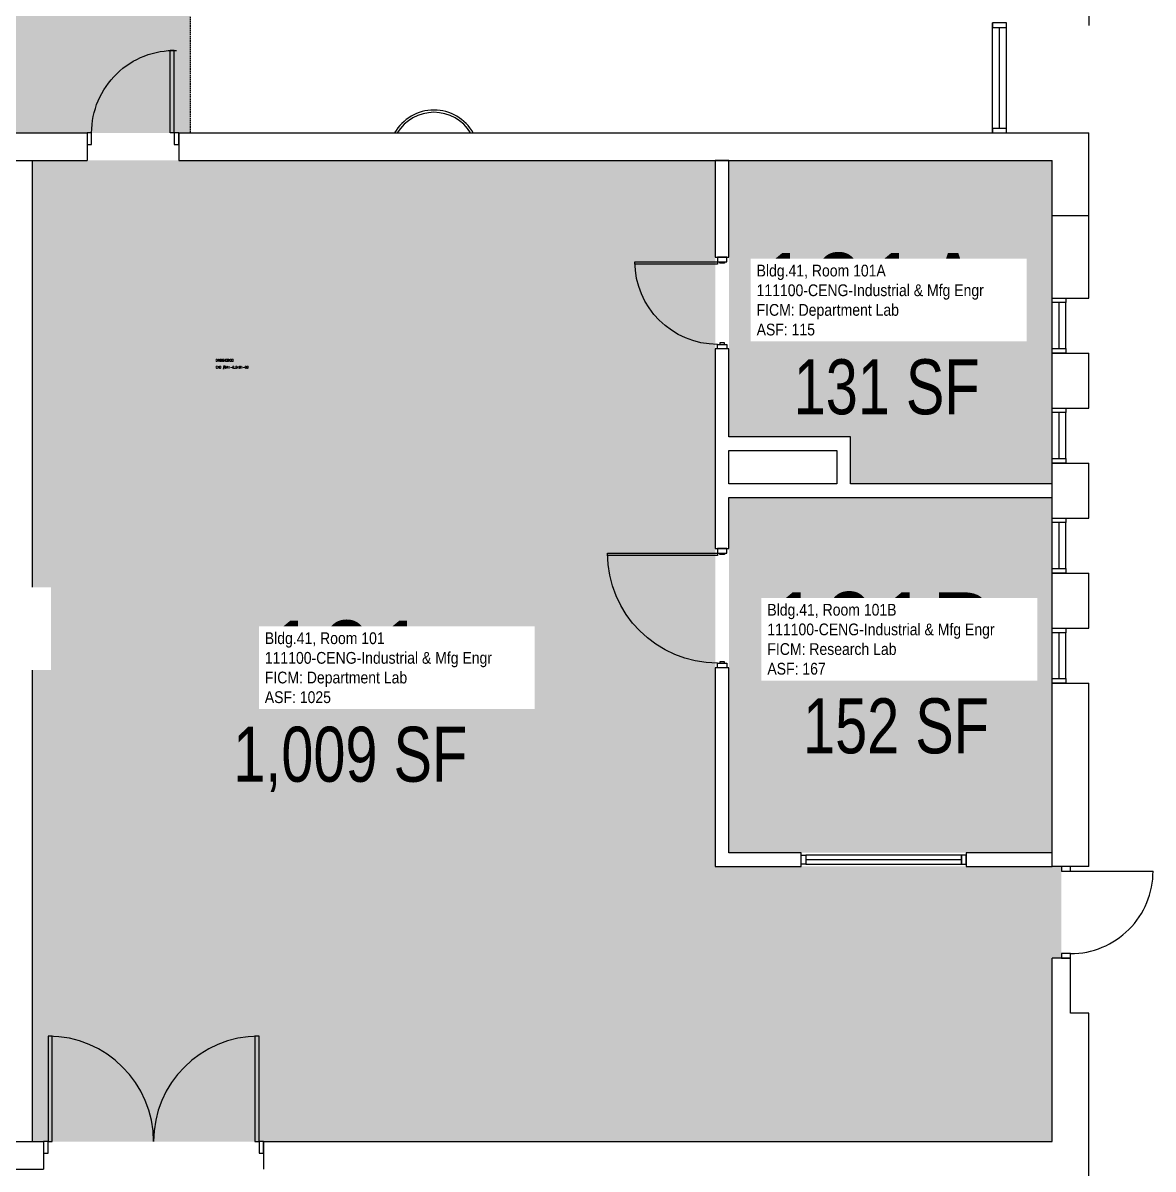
# Model space of a CAD drawing. Header units: inches. Extents: x -3087 to 2347, y -254 to 3466.
# Drawn here: x -449 to 44, y 2592 to 3092 of the extents above; entities that cross this region are included whole.
import ezdxf
from ezdxf.enums import TextEntityAlignment as Align

# ---------------------------------------------------------------- set-up
doc = ezdxf.new("R2010")
doc.units = ezdxf.units.IN
doc.header["$LTSCALE"] = 10
doc.header["$MEASUREMENT"] = 0
doc.linetypes.add('HIDDEN2', pattern=[0.1875, 0.125, -0.0625])
for name, color, linetype in [('A-DOOR', 2, 'CONTINUOUS'), ('A-FLOR', 3, 'CONTINUOUS'), ('A-GLAZ', 1, 'CONTINUOUS'), ('A-GLAZ-SILL', 2, 'CONTINUOUS'), ('A-IDEN-CNUM', 7, 'CONTINUOUS'), ('A-IDEN-RNUM', 7, 'CONTINUOUS'), ('A-IDEN-SNUM', 4, 'CONTINUOUS'), ('A-IDEN-VNUM', 4, 'CONTINUOUS'), ('A-WALL', 5, 'CONTINUOUS'), ('AREA-TEXT', 3, 'CONTINUOUS'), ('Rooms-Category-Color', 7, 'CONTINUOUS'), ('Rooms-College-Color', 7, 'CONTINUOUS'), ('Rooms-Department-Color', 7, 'CONTINUOUS'), ('Rooms-Division-Color', 7, 'CONTINUOUS'), ('Rooms-Information', 7, 'CONTINUOUS')]:
    doc.layers.add(name, color=color, linetype=linetype)
doc.styles.add('AREA', font='arial.ttf', dxfattribs={"height": 24})
doc.styles.add('ROOMSNUMBER', font='TXT.SHX', dxfattribs={"height": 1})
doc.styles.add('ROOMVNUMBER', font='arial.ttf', dxfattribs={"width": 0.85, "height": 30})

msp = doc.modelspace()

# ---------------------------------------------------------------- hatches: boundary and pattern name
at = {"layer": 'Rooms-Category-Color', "true_color": 0xadadad}
h = msp.add_hatch(color=253, dxfattribs=at)
edge = h.paths.add_edge_path()
edge.add_arc((-1655.291926920601, 10436.69894980821), 7302.777143042623, 270.5977534965467, 281.783160734968)
edge.add_line((-164.0038321465254, 3287.809957850724), (-164.0038322339011, 3225.155798433349))
edge.add_line((-164.0038322339011, 3225.155798433349), (-447.587626516819, 3178.783998653293))
edge.add_line((-447.587626516819, 3178.783998653293), (-445.7104129195213, 3166.931738570333))
edge.add_line((-445.7104129195213, 3166.931738570333), (-439.7842932641506, 3167.8704096172))
edge.add_line((-439.7842932641506, 3167.8704096172), (-430.359186604619, 3108.615226484835))
edge.add_line((-430.359186604619, 3108.615226484835), (-376.0023359954357, 3117.224505804479))
edge.add_line((-376.0023359954357, 3117.224505804479), (-376.0023360848427, 3044.000021830201))
edge.add_line((-376.0023360848427, 3044.000021830201), (-895.9968530535698, 3044.001864302903))
edge.add_line((-895.9968530535698, 3044.001864302903), (-897.9968530237675, 2907.000022990629))
edge.add_line((-897.9968530237675, 2907.000022990629), (-967.996853068471, 2900.000022834167))
edge.add_line((-967.996853068471, 2900.000022834167), (-967.9968529641628, 3044.000023009256))
edge.add_line((-967.9968529641628, 3044.000023009256), (-1655.99685318768, 3044.000023007393))
edge.add_line((-1655.99685318768, 3044.000023007393), (-1655.996853008866, 2900.000022990629))
edge.add_line((-1655.996853008866, 2900.000022990629), (-1727.996853128076, 2900.000022985041))
edge.add_line((-1727.996853128076, 2900.000022985041), (-1727.996853157878, 3044.000023012981))
edge.add_line((-1727.996853157878, 3044.000023012981), (-1824.002336084843, 3044.000023022294))
edge.add_line((-1824.002336084843, 3044.000023022294), (-1824.002336084843, 2994.000023050234))
edge.add_line((-1824.002336084843, 2994.000023050234), (-1936.002336159348, 2994.000023057684))
edge.add_line((-1936.002336159348, 2994.000023057684), (-1936.002336204052, 3044.000023026019))
edge.add_line((-1936.002336204052, 3044.000023026019), (-2032.002336114645, 3044.000023012981))
edge.add_line((-2032.002336114645, 3044.000023012981), (-2032.002336084843, 3008.000022945926))
edge.add_line((-2032.002336084843, 3008.000022945926), (-2104.002336084843, 3008.000022988766))
edge.add_line((-2104.002336084843, 3008.000022988766), (-2104.00233605504, 3044.000023001805))
edge.add_line((-2104.00233605504, 3044.000023001805), (-2128.002335950732, 3044.000022985041))
edge.add_line((-2128.002335950732, 3044.000022985041), (-2128.002335965633, 2900.000023016706))
edge.add_line((-2128.002335965633, 2900.000023016706), (-2184.002336099744, 2900.000023050234))
edge.add_line((-2184.002336099744, 2900.000023050234), (-2184.002336025238, 2948.0000229422))
edge.add_line((-2184.002336025238, 2948.0000229422), (-2202.002336248755, 2948.00002304092))
edge.add_line((-2202.002336248755, 2948.00002304092), (-2202.002336159348, 3032.000022973865))
edge.add_line((-2202.002336159348, 3032.000022973865), (-2184.00233617425, 3032.000023016706))
edge.add_line((-2184.00233617425, 3032.000023016706), (-2184.002336099744, 3044.000023037195))
edge.add_line((-2184.002336099744, 3044.000023037195), (-2184.002342807589, 3153.935623803112))
edge.add_arc((-1648.003916241946, 10345.97568545777), 7211.985479861029, 265.7378186661483, 269.0468595697341)
edge.add_arc((-1647.999499138761, 10346.24118466042), 7212.251015804753, 269.0468595697342, 270.5473209509314)
at = {"layer": 'Rooms-Category-Color', "true_color": 0xe3f498}
for points in [[(-444.9968530386686, 3032.001076593995), (-147.0023359507322, 3032.000269288197), (-147.0023358911276, 2724.00002293475), (3.997664019465446, 2724.000023012981), (3.997664071619511, 2684.000023038127), (-0.002335995435714722, 2684.000023050234), (-0.002335876226425171, 2604.000022999942), (-444.9968529492617, 2604.000022796914)], [(-141.0023359507322, 3032.000269286335), (-141.0023359358311, 2911.50026926212), (-88.00233589112759, 2911.500269271433), (-88.00233583152294, 2891.000269278884), (-0.0008738189935684204, 2891.000269288197), (-0.002336084842681885, 3032.000022813678)], [(-141.0023359209299, 2885.000269263983), (-0.0008738189935684204, 2885.000269288197), (-0.002335980534553528, 2730.000022977591), (-141.0023359060287, 2730.000022940338)]]:
    msp.add_hatch(color=61, dxfattribs=at).paths.add_polyline_path(points)
at = {"layer": 'Rooms-College-Color', "true_color": 0xadadad}
h = msp.add_hatch(color=253, dxfattribs=at)
edge = h.paths.add_edge_path()
edge.add_arc((-1655.291926920601, 10436.69894980821), 7302.777143042623, 270.5977534965467, 281.783160734968)
edge.add_line((-164.0038321465254, 3287.809957850724), (-164.0038322339011, 3225.155798433349))
edge.add_line((-164.0038322339011, 3225.155798433349), (-447.587626516819, 3178.783998653293))
edge.add_line((-447.587626516819, 3178.783998653293), (-445.7104129195213, 3166.931738570333))
edge.add_line((-445.7104129195213, 3166.931738570333), (-439.7842932641506, 3167.8704096172))
edge.add_line((-439.7842932641506, 3167.8704096172), (-430.359186604619, 3108.615226484835))
edge.add_line((-430.359186604619, 3108.615226484835), (-376.0023359954357, 3117.224505804479))
edge.add_line((-376.0023359954357, 3117.224505804479), (-376.0023360848427, 3044.000021830201))
edge.add_line((-376.0023360848427, 3044.000021830201), (-895.9968530535698, 3044.001864302903))
edge.add_line((-895.9968530535698, 3044.001864302903), (-897.9968530237675, 2907.000022990629))
edge.add_line((-897.9968530237675, 2907.000022990629), (-967.996853068471, 2900.000022834167))
edge.add_line((-967.996853068471, 2900.000022834167), (-967.9968529641628, 3044.000023009256))
edge.add_line((-967.9968529641628, 3044.000023009256), (-1655.99685318768, 3044.000023007393))
edge.add_line((-1655.99685318768, 3044.000023007393), (-1655.996853008866, 2900.000022990629))
edge.add_line((-1655.996853008866, 2900.000022990629), (-1727.996853128076, 2900.000022985041))
edge.add_line((-1727.996853128076, 2900.000022985041), (-1727.996853157878, 3044.000023012981))
edge.add_line((-1727.996853157878, 3044.000023012981), (-1824.002336084843, 3044.000023022294))
edge.add_line((-1824.002336084843, 3044.000023022294), (-1824.002336084843, 2994.000023050234))
edge.add_line((-1824.002336084843, 2994.000023050234), (-1936.002336159348, 2994.000023057684))
edge.add_line((-1936.002336159348, 2994.000023057684), (-1936.002336204052, 3044.000023026019))
edge.add_line((-1936.002336204052, 3044.000023026019), (-2032.002336114645, 3044.000023012981))
edge.add_line((-2032.002336114645, 3044.000023012981), (-2032.002336084843, 3008.000022945926))
edge.add_line((-2032.002336084843, 3008.000022945926), (-2104.002336084843, 3008.000022988766))
edge.add_line((-2104.002336084843, 3008.000022988766), (-2104.00233605504, 3044.000023001805))
edge.add_line((-2104.00233605504, 3044.000023001805), (-2128.002335950732, 3044.000022985041))
edge.add_line((-2128.002335950732, 3044.000022985041), (-2128.002335965633, 2900.000023016706))
edge.add_line((-2128.002335965633, 2900.000023016706), (-2184.002336099744, 2900.000023050234))
edge.add_line((-2184.002336099744, 2900.000023050234), (-2184.002336025238, 2948.0000229422))
edge.add_line((-2184.002336025238, 2948.0000229422), (-2202.002336248755, 2948.00002304092))
edge.add_line((-2202.002336248755, 2948.00002304092), (-2202.002336159348, 3032.000022973865))
edge.add_line((-2202.002336159348, 3032.000022973865), (-2184.00233617425, 3032.000023016706))
edge.add_line((-2184.00233617425, 3032.000023016706), (-2184.002336099744, 3044.000023037195))
edge.add_line((-2184.002336099744, 3044.000023037195), (-2184.002342807589, 3153.935623803112))
edge.add_arc((-1648.003916241946, 10345.97568545777), 7211.985479861029, 265.7378186661483, 269.0468595697341)
edge.add_arc((-1647.999499138761, 10346.24118466042), 7212.251015804753, 269.0468595697342, 270.5473209509314)
at = {"layer": 'Rooms-College-Color', "true_color": 0x99d7b2}
for points in [[(-444.9968530386686, 3032.001076593995), (-147.0023359507322, 3032.000269288197), (-147.0023358911276, 2724.00002293475), (3.997664019465446, 2724.000023012981), (3.997664071619511, 2684.000023038127), (-0.002335995435714722, 2684.000023050234), (-0.002335876226425171, 2604.000022999942), (-444.9968529492617, 2604.000022796914)], [(-141.0023359507322, 3032.000269286335), (-141.0023359358311, 2911.50026926212), (-88.00233589112759, 2911.500269271433), (-88.00233583152294, 2891.000269278884), (-0.0008738189935684204, 2891.000269288197), (-0.002336084842681885, 3032.000022813678)], [(-141.0023359209299, 2885.000269263983), (-0.0008738189935684204, 2885.000269288197), (-0.002335980534553528, 2730.000022977591), (-141.0023359060287, 2730.000022940338)]]:
    msp.add_hatch(color=253, dxfattribs=at).paths.add_polyline_path(points)
at = {"layer": 'Rooms-Department-Color', "true_color": 0xacacac}
h = msp.add_hatch(color=253, dxfattribs=at)
edge = h.paths.add_edge_path()
edge.add_arc((-1655.291926920601, 10436.69894980821), 7302.777143042623, 270.5977534965467, 281.783160734968)
edge.add_line((-164.0038321465254, 3287.809957850724), (-164.0038322339011, 3225.155798433349))
edge.add_line((-164.0038322339011, 3225.155798433349), (-447.587626516819, 3178.783998653293))
edge.add_line((-447.587626516819, 3178.783998653293), (-445.7104129195213, 3166.931738570333))
edge.add_line((-445.7104129195213, 3166.931738570333), (-439.7842932641506, 3167.8704096172))
edge.add_line((-439.7842932641506, 3167.8704096172), (-430.359186604619, 3108.615226484835))
edge.add_line((-430.359186604619, 3108.615226484835), (-376.0023359954357, 3117.224505804479))
edge.add_line((-376.0023359954357, 3117.224505804479), (-376.0023360848427, 3044.000021830201))
edge.add_line((-376.0023360848427, 3044.000021830201), (-895.9968530535698, 3044.001864302903))
edge.add_line((-895.9968530535698, 3044.001864302903), (-897.9968530237675, 2907.000022990629))
edge.add_line((-897.9968530237675, 2907.000022990629), (-967.996853068471, 2900.000022834167))
edge.add_line((-967.996853068471, 2900.000022834167), (-967.9968529641628, 3044.000023009256))
edge.add_line((-967.9968529641628, 3044.000023009256), (-1655.99685318768, 3044.000023007393))
edge.add_line((-1655.99685318768, 3044.000023007393), (-1655.996853008866, 2900.000022990629))
edge.add_line((-1655.996853008866, 2900.000022990629), (-1727.996853128076, 2900.000022985041))
edge.add_line((-1727.996853128076, 2900.000022985041), (-1727.996853157878, 3044.000023012981))
edge.add_line((-1727.996853157878, 3044.000023012981), (-1824.002336084843, 3044.000023022294))
edge.add_line((-1824.002336084843, 3044.000023022294), (-1824.002336084843, 2994.000023050234))
edge.add_line((-1824.002336084843, 2994.000023050234), (-1936.002336159348, 2994.000023057684))
edge.add_line((-1936.002336159348, 2994.000023057684), (-1936.002336204052, 3044.000023026019))
edge.add_line((-1936.002336204052, 3044.000023026019), (-2032.002336114645, 3044.000023012981))
edge.add_line((-2032.002336114645, 3044.000023012981), (-2032.002336084843, 3008.000022945926))
edge.add_line((-2032.002336084843, 3008.000022945926), (-2104.002336084843, 3008.000022988766))
edge.add_line((-2104.002336084843, 3008.000022988766), (-2104.00233605504, 3044.000023001805))
edge.add_line((-2104.00233605504, 3044.000023001805), (-2128.002335950732, 3044.000022985041))
edge.add_line((-2128.002335950732, 3044.000022985041), (-2128.002335965633, 2900.000023016706))
edge.add_line((-2128.002335965633, 2900.000023016706), (-2184.002336099744, 2900.000023050234))
edge.add_line((-2184.002336099744, 2900.000023050234), (-2184.002336025238, 2948.0000229422))
edge.add_line((-2184.002336025238, 2948.0000229422), (-2202.002336248755, 2948.00002304092))
edge.add_line((-2202.002336248755, 2948.00002304092), (-2202.002336159348, 3032.000022973865))
edge.add_line((-2202.002336159348, 3032.000022973865), (-2184.00233617425, 3032.000023016706))
edge.add_line((-2184.00233617425, 3032.000023016706), (-2184.002336099744, 3044.000023037195))
edge.add_line((-2184.002336099744, 3044.000023037195), (-2184.002342807589, 3153.935623803112))
edge.add_arc((-1648.003916241946, 10345.97568545777), 7211.985479861029, 265.7378186661483, 269.0468595697341)
edge.add_arc((-1647.999499138761, 10346.24118466042), 7212.251015804753, 269.0468595697342, 270.5473209509314)
at = {"layer": 'Rooms-Department-Color', "true_color": 0x99d7b2}
for points in [[(-444.9968530386686, 3032.001076593995), (-147.0023359507322, 3032.000269288197), (-147.0023358911276, 2724.00002293475), (3.997664019465446, 2724.000023012981), (3.997664071619511, 2684.000023038127), (-0.002335995435714722, 2684.000023050234), (-0.002335876226425171, 2604.000022999942), (-444.9968529492617, 2604.000022796914)], [(-141.0023359507322, 3032.000269286335), (-141.0023359358311, 2911.50026926212), (-88.00233589112759, 2911.500269271433), (-88.00233583152294, 2891.000269278884), (-0.0008738189935684204, 2891.000269288197), (-0.002336084842681885, 3032.000022813678)], [(-141.0023359209299, 2885.000269263983), (-0.0008738189935684204, 2885.000269288197), (-0.002335980534553528, 2730.000022977591), (-141.0023359060287, 2730.000022940338)]]:
    msp.add_hatch(color=253, dxfattribs=at).paths.add_polyline_path(points)
at = {"layer": 'Rooms-Division-Color', "true_color": 0xadadad}
h = msp.add_hatch(color=253, dxfattribs=at)
edge = h.paths.add_edge_path()
edge.add_arc((-1655.291926920601, 10436.69894980821), 7302.777143042623, 270.5977534965467, 281.783160734968)
edge.add_line((-164.0038321465254, 3287.809957850724), (-164.0038322339011, 3225.155798433349))
edge.add_line((-164.0038322339011, 3225.155798433349), (-447.587626516819, 3178.783998653293))
edge.add_line((-447.587626516819, 3178.783998653293), (-445.7104129195213, 3166.931738570333))
edge.add_line((-445.7104129195213, 3166.931738570333), (-439.7842932641506, 3167.8704096172))
edge.add_line((-439.7842932641506, 3167.8704096172), (-430.359186604619, 3108.615226484835))
edge.add_line((-430.359186604619, 3108.615226484835), (-376.0023359954357, 3117.224505804479))
edge.add_line((-376.0023359954357, 3117.224505804479), (-376.0023360848427, 3044.000021830201))
edge.add_line((-376.0023360848427, 3044.000021830201), (-895.9968530535698, 3044.001864302903))
edge.add_line((-895.9968530535698, 3044.001864302903), (-897.9968530237675, 2907.000022990629))
edge.add_line((-897.9968530237675, 2907.000022990629), (-967.996853068471, 2900.000022834167))
edge.add_line((-967.996853068471, 2900.000022834167), (-967.9968529641628, 3044.000023009256))
edge.add_line((-967.9968529641628, 3044.000023009256), (-1655.99685318768, 3044.000023007393))
edge.add_line((-1655.99685318768, 3044.000023007393), (-1655.996853008866, 2900.000022990629))
edge.add_line((-1655.996853008866, 2900.000022990629), (-1727.996853128076, 2900.000022985041))
edge.add_line((-1727.996853128076, 2900.000022985041), (-1727.996853157878, 3044.000023012981))
edge.add_line((-1727.996853157878, 3044.000023012981), (-1824.002336084843, 3044.000023022294))
edge.add_line((-1824.002336084843, 3044.000023022294), (-1824.002336084843, 2994.000023050234))
edge.add_line((-1824.002336084843, 2994.000023050234), (-1936.002336159348, 2994.000023057684))
edge.add_line((-1936.002336159348, 2994.000023057684), (-1936.002336204052, 3044.000023026019))
edge.add_line((-1936.002336204052, 3044.000023026019), (-2032.002336114645, 3044.000023012981))
edge.add_line((-2032.002336114645, 3044.000023012981), (-2032.002336084843, 3008.000022945926))
edge.add_line((-2032.002336084843, 3008.000022945926), (-2104.002336084843, 3008.000022988766))
edge.add_line((-2104.002336084843, 3008.000022988766), (-2104.00233605504, 3044.000023001805))
edge.add_line((-2104.00233605504, 3044.000023001805), (-2128.002335950732, 3044.000022985041))
edge.add_line((-2128.002335950732, 3044.000022985041), (-2128.002335965633, 2900.000023016706))
edge.add_line((-2128.002335965633, 2900.000023016706), (-2184.002336099744, 2900.000023050234))
edge.add_line((-2184.002336099744, 2900.000023050234), (-2184.002336025238, 2948.0000229422))
edge.add_line((-2184.002336025238, 2948.0000229422), (-2202.002336248755, 2948.00002304092))
edge.add_line((-2202.002336248755, 2948.00002304092), (-2202.002336159348, 3032.000022973865))
edge.add_line((-2202.002336159348, 3032.000022973865), (-2184.00233617425, 3032.000023016706))
edge.add_line((-2184.00233617425, 3032.000023016706), (-2184.002336099744, 3044.000023037195))
edge.add_line((-2184.002336099744, 3044.000023037195), (-2184.002342807589, 3153.935623803112))
edge.add_arc((-1648.003916241946, 10345.97568545777), 7211.985479861029, 265.7378186661483, 269.0468595697341)
edge.add_arc((-1647.999499138761, 10346.24118466042), 7212.251015804753, 269.0468595697342, 270.5473209509314)
at = {"layer": 'Rooms-Division-Color', "true_color": 0x99d7b2}
for points in [[(-444.9968530386686, 3032.001076593995), (-147.0023359507322, 3032.000269288197), (-147.0023358911276, 2724.00002293475), (3.997664019465446, 2724.000023012981), (3.997664071619511, 2684.000023038127), (-0.002335995435714722, 2684.000023050234), (-0.002335876226425171, 2604.000022999942), (-444.9968529492617, 2604.000022796914)], [(-141.0023359507322, 3032.000269286335), (-141.0023359358311, 2911.50026926212), (-88.00233589112759, 2911.500269271433), (-88.00233583152294, 2891.000269278884), (-0.0008738189935684204, 2891.000269288197), (-0.002336084842681885, 3032.000022813678)], [(-141.0023359209299, 2885.000269263983), (-0.0008738189935684204, 2885.000269288197), (-0.002335980534553528, 2730.000022977591), (-141.0023359060287, 2730.000022940338)]]:
    msp.add_hatch(color=253, dxfattribs=at).paths.add_polyline_path(points)

# ---------------------------------------------------------------- linework, layer by layer
at = {"layer": 'A-DOOR'}
for p, q in [((-384.8036936968565, 3044.000943405926), (-384.8036932274699, 3080.000943541435)), ((-383.0036938712001, 3080.000943410678), (-384.8036932274699, 3080.000943541435)), ((-383.0036938041449, 3044.000943409279), (-383.0036938712001, 3080.000943410678)), ((-383.0036938041449, 3044.000943409279), (-384.8036936968565, 3044.000943405926))]:
    msp.add_line(p, q, dxfattribs=at)
at = {"layer": 'A-DOOR', "linetype": 'Continuous', "ltscale": 0.5}
msp.add_line((7.997664123773575, 2722.000023039058), (43.99766400456429, 2722.000023066998), dxfattribs=at)
at = {"layer": 'A-DOOR', "ltscale": 0.5}
for points in [[(-421.0036938488483, 3039.000943358988), (-419.003693908453, 3039.000943340361), (-419.003693908453, 3044.000943362713), (-421.0036937445402, 3044.000943334773)], [(-383.0023360699415, 3039.000943310559), (-381.0023360103369, 3039.000943364576), (-381.0023360550404, 3044.000943368301), (-383.0023360550404, 3044.000943366438)]]:
    msp.add_lwpolyline(points, close=True, dxfattribs=at)
at = {"layer": 'A-DOOR', "linetype": 'Continuous', "lineweight": -3}
for points in [[(-146.0023359358311, 2987.769099453464), (-146.0023359358311, 2986.769099457189), (-182.0023359358311, 2986.769099453464), (-182.0023359358311, 2987.769099449739)], [(-142.0023359507322, 2987.769099457189), (-142.0023359507322, 2989.769099457189), (-146.0023359358311, 2989.769099453464), (-146.0023359358311, 2987.769099453464)], [(-143.0023359507322, 2987.769099453464), (-143.0023359507322, 2987.144099457189), (-145.0023359507322, 2987.144099459052), (-145.0023359507322, 2987.769099457189)], [(-142.0023359358311, 2951.769099459052), (-142.0023359209299, 2949.769099457189), (-146.0023359507322, 2949.769099459052), (-146.0023359358311, 2951.769099455327)], [(-143.0023359358311, 2951.769099455327), (-143.0023359358311, 2952.394099453464), (-145.0023359358311, 2952.394099455327), (-145.0023359358311, 2951.769099457189)], [(-146.0023359060287, 2860.719099763781), (-146.0023359209299, 2859.719099767506), (-194.0023359060287, 2859.71909975633), (-194.0023359209299, 2860.719099761918)], [(-142.0023359209299, 2860.719099765643), (-142.0023359209299, 2862.719099765643), (-146.0023359060287, 2862.719099763781), (-146.0023359060287, 2860.719099763781)], [(-143.0023359060287, 2860.719099763781), (-143.0023359209299, 2860.094099769369), (-145.0023359209299, 2860.094099767506), (-145.0023359209299, 2860.719099769369)], [(-142.0023359209299, 2812.719099769369), (-142.0023359060287, 2810.719099765643), (-146.0023359060287, 2810.719099763781), (-146.0023359060287, 2812.719099763781)], [(-143.0023359209299, 2812.719099763781), (-143.0023359060287, 2813.344099767506), (-145.0023359209299, 2813.344099767506), (-145.0023359060287, 2812.719099765643)]]:
    msp.add_lwpolyline(points, close=True, dxfattribs=at)
at = {"layer": 'A-DOOR', "linetype": 'Continuous', "ltscale": 0.5}
for points in [[(7.997664123773575, 2722.000023039058), (7.997664019465446, 2724.00002303347), (3.997664019465446, 2724.000023012981), (3.997664004564285, 2722.000023009256)], [(7.997664123773575, 2684.000023037195), (7.997664138674736, 2686.00002303347), (3.997664108872414, 2686.000023020431), (3.997663944959641, 2684.000023052096)]]:
    msp.add_lwpolyline(points, close=True, dxfattribs=at)
at = {"layer": 'A-DOOR'}
for points in [[(-436.202336654067, 2650.000022534281), (-438.0023360550404, 2650.000022565946), (-438.002336025238, 2604.000022824854), (-436.2023366242647, 2604.00002280809)], [(-346.0023359358311, 2650.000022353604), (-347.8023353368044, 2650.000022348017), (-347.8023353815079, 2604.0000226181), (-346.0023358613253, 2604.000022593886)], [(-440.002336025238, 2599.000022804365), (-438.0023360103369, 2599.000022828579), (-438.002336025238, 2604.000022824854), (-440.0023359656334, 2604.000022768974)], [(-346.0023359656334, 2599.000022647902), (-344.0023359954357, 2599.000022649765), (-344.0023359507322, 2604.000022599474), (-346.0023358613253, 2604.000022593886)]]:
    msp.add_lwpolyline(points, close=True, dxfattribs=at)
at = {"layer": 'A-DOOR', "linetype": 'Continuous', "lineweight": -3, "extrusion": (0, 0, -1)}
for centre, radius in [((146.0023359358311, 2987.769099453464), 36.00000000000001), ((146.0023359060287, 2860.719099763781), 48)]:
    msp.add_arc(centre, radius, 270, 0, dxfattribs=at)
at = {"layer": 'A-DOOR', "linetype": 'Continuous', "ltscale": 0.5}
msp.add_arc((7.997664123773575, 2722.000023039058), 35.99999999904066, 270, 1.067217057814492e-07, dxfattribs=at)
at = {"layer": 'A-DOOR'}
for centre, start, end in [((-438.0023360103369, 2604.000022636726), 0, 90), ((-346.0023358613253, 2604.000022593886), 90, 180)]:
    msp.add_arc(centre, 46.00000000615994, start, end, dxfattribs=at)
at = {"layer": 'A-DOOR', "extrusion": (0, 0, -1)}
for centre, major_axis, ratio, start_param, end_param in [((-20.00233592838049, 3092.000022953376), (-25.45584412321026, 25.45584412321026), 0.999999999999997, 0.7853981638113712, 2.38598699743303), ((-383.0036938041449, 3044.000943409279), (25.45584412321022, 25.45584412321022), 0.9999999999999982, 3.926990815124597, 5.527579648746259)]:
    msp.add_ellipse(centre, major_axis=major_axis, ratio=ratio, start_param=start_param, end_param=end_param, dxfattribs=at)
at = {"layer": 'A-FLOR', "linetype": 'HIDDEN2', "ltscale": 0.5}
msp.add_line((-376.0023359954357, 3117.224505804479), (-376.0023360848427, 3044.000021830201), dxfattribs=at)
at = {"layer": 'A-GLAZ', "ltscale": 0.5}
for p, q in [((-26.00233718752861, 3044.00012040697), (-26.00233586132526, 3092.000022925436)), ((-20.0023371130228, 3044.000120403245), (-20.00233593583107, 3092.000022925436)), ((-0.002335578203201294, 2948.000022290275), (-0.002335414290428162, 2972.000022256747)), ((5.997664541006088, 2950.000022247434), (5.997664332389832, 2970.000022307038)), ((-0.002335593104362488, 2900.000022251159), (-0.002335533499717712, 2924.000022247434)), ((5.997664451599121, 2902.00002223812), (5.997664302587509, 2922.000022232533)), ((-0.002335622906684875, 2852.000022279099), (-0.002335458993911743, 2876.000022264197)), ((5.997664377093315, 2854.000022264197), (5.997664228081703, 2874.000022295862)), ((-0.002335637807846069, 2804.000022284687), (-0.002335652709007263, 2828.00002226606)), ((5.99766443669796, 2806.000022275373), (5.997664332389832, 2826.000022243708))]:
    msp.add_line(p, q, dxfattribs=at)
at = {"layer": 'A-GLAZ', "linetype": 'Continuous', "lineweight": -3}
for p, q in [((-107.471086025238, 2729.000022953376), (-107.4710860401392, 2725.000022949651)), ((-39.5335860401392, 2729.000022972003), (-39.53358602523804, 2725.000022972003))]:
    msp.add_line(p, q, dxfattribs=at)
msp.add_lwpolyline([(-107.5023360401392, 2729.000022949651), (-107.5023360401392, 2725.000022951514), (-39.50233602523804, 2725.000022972003), (-39.5023360401392, 2729.00002297014)], close=True, dxfattribs=at)
at = {"layer": 'A-GLAZ-SILL', "linetype": 'Continuous', "ltscale": 0.5}
msp.add_line((-23.00233708322048, 3046.000120403245), (-23.00233593583107, 3090.000022936612), dxfattribs=at)
at = {"layer": 'A-GLAZ-SILL', "linetype": 'Continuous'}
for p, q in [((2.997664600610733, 2950.000022241846), (2.997664541006088, 2970.000022273511)), ((2.997664496302605, 2902.000022280961), (2.99766443669796, 2922.000022290275)), ((2.997664332389832, 2854.000022295862), (2.997664377093315, 2874.000022279099)), ((2.997664555907249, 2806.000022264197), (2.997664541006088, 2826.000022254884))]:
    msp.add_line(p, q, dxfattribs=at)
at = {"layer": 'A-GLAZ-SILL', "linetype": 'Continuous', "lineweight": -3}
msp.add_line((-107.4710860401392, 2727.000022953376), (-39.5335860401392, 2727.000022975728), dxfattribs=at)
at = {"layer": 'A-GLAZ-SILL', "linetype": 'Continuous', "ltscale": 0.5}
for points in [[(-26.00233583152294, 3090.000022929162), (-20.00233592092991, 3090.000022947788), (-20.00233593583107, 3092.000022925436), (-26.00233586132526, 3092.000022925436)], [(-26.00233718752861, 3044.00012040697), (-20.0023371130228, 3044.000120403245), (-20.00233700871468, 3046.000120356679), (-26.00233705341816, 3046.000120367855)]]:
    msp.add_lwpolyline(points, close=True, dxfattribs=at)
at = {"layer": 'A-GLAZ-SILL', "linetype": 'Continuous'}
for points in [[(5.997664526104927, 2970.000022260472), (-0.002335458993911743, 2970.000022273511), (-0.002335488796234131, 2972.000022245571), (5.997664511203766, 2972.000022282824)], [(5.997664555907249, 2948.000022269785), (-0.002335473895072937, 2948.000022294), (-0.002335473895072937, 2950.000022290275), (5.997664541006088, 2950.000022247434)], [(5.997664302587509, 2922.000022232533), (-0.002335533499717712, 2922.000022275373), (-0.002335578203201294, 2924.000022264197), (5.997664332389832, 2924.000022275373)], [(5.997664466500282, 2900.000022269785), (-0.002335533499717712, 2900.000022290275), (-0.002335503697395325, 2902.000022288412), (5.997664451599121, 2902.00002223812)], [(5.997664228081703, 2874.000022225082), (-0.002335622906684875, 2874.00002230145), (-0.0023355633020401, 2876.000022279099), (5.99766431748867, 2876.000022288412)], [(5.997664391994476, 2852.000022228807), (-0.002335622906684875, 2852.000022294), (-0.002335608005523682, 2854.000022286549), (5.997664377093315, 2854.000022264197)], [(5.997664406895638, 2826.000022292137), (-0.002335503697395325, 2826.000022277236), (-0.002335533499717712, 2828.000022290275), (5.99766431748867, 2828.000022273511)], [(5.997664302587509, 2804.000022241846), (-0.002335548400878906, 2804.000022297725), (-0.002335533499717712, 2806.000022290275), (5.997664272785187, 2806.000022277236)]]:
    msp.add_lwpolyline(points, close=True, dxfattribs=at)
at = {"layer": 'A-GLAZ-SILL', "linetype": 'Continuous', "lineweight": -3}
for points in [[(-107.5023360401392, 2725.000022947788), (-109.5023360401392, 2725.000022947788), (-109.502336025238, 2729.000022951514), (-107.502336025238, 2729.000022947788)], [(-39.50233602523804, 2725.000022972003), (-37.50233602523804, 2725.00002297014), (-37.5023360401392, 2729.000022973865), (-39.5023360401392, 2729.000022966415)]]:
    msp.add_lwpolyline(points, close=True, dxfattribs=at)
at = {"layer": 'A-WALL', "ltscale": 0.5}
for p, q in [((-511.9968529343605, 3044.001088682562), (-421.0023360103369, 3044.000022985041)), ((-421.0023360103369, 3044.000022985041), (-421.0023360997438, 3032.000006657094)), ((-381.0023360550404, 3044.000943368301), (-381.0023360997438, 3032.000924231485)), ((-381.0023360550404, 3044.000943368301), (15.99766400456429, 3044.000023018569)), ((15.99766418337822, 2972.00002226606), (15.99766400456429, 3044.000023018569)), ((-511.9968528747559, 3032.001074708998), (-421.0023360997438, 3032.000006657094)), ((-381.0023360997438, 3032.000924231485), (-0.002335980534553528, 3032.000023007393)), ((-0.002336010336875916, 2972.000022243708), (-0.002335995435714722, 3032.000023009256)), ((-0.002336084842681885, 2924.000022275373), (-0.002335920929908752, 2948.000022213906)), ((15.99766413867474, 2924.000022282824), (15.99766410887241, 2948.000022254884)), ((-0.002336040139198303, 2876.000022282824), (-0.002335995435714722, 2900.000022292137)), ((15.99766409397125, 2876.000022241846), (15.99766413867474, 2900.000022273511)), ((-0.002335816621780396, 2828.000022269785), (-0.002335816621780396, 2852.000022273511)), ((15.99766400456429, 2828.000023182482), (15.99766404926777, 2852.000022273511)), ((-0.002335920929908752, 2724.000023039058), (-0.002335965633392334, 2804.000022292137)), ((15.99766412377357, 2724.000023020431), (15.99766403436661, 2804.000022199005)), ((15.99766412377357, 2724.000023020431), (-0.002335920929908752, 2724.000023039058)), ((7.997664138674736, 2684.000023026019), (-0.002335995435714722, 2684.000023050234)), ((15.99766424298286, 2660.000023037195), (7.997664198279381, 2660.000023026019)), ((15.99766407907009, 2496.000022992492), (15.99766424298286, 2660.000023037195)), ((-464.0023359507322, 2604.000023018569), (-440.0023358911276, 2604.000022964552)), ((-440.0023358911276, 2604.000022964552), (-440.0023358911276, 2592.000653309748)), ((-344.0023359358311, 2604.000022795051), (-0.002335876226425171, 2604.000022999942)), ((-344.0023359358311, 2604.000022795051), (-344.0023360401392, 2592.00056171976)), ((-464.0023358762264, 2592.000694636256), (-440.0023358911276, 2592.000653309748))]:
    msp.add_line(p, q, dxfattribs=at)
at = {"layer": 'A-WALL'}
for p, q in [((-511.9968529045582, 3032.001076560467), (-444.9968530386686, 3032.001076593995)), ((-444.9968530386686, 3032.001076593995), (-444.9968529492617, 2604.000022796914)), ((-368.9968529641628, 3032.000780811533), (-0.002336084842681885, 3032.000022813678)), ((16.00318773090839, 2996.000118706375), (16.00318770110607, 3020.000118719414)), ((-0.002335533499717712, 2924.000022247434), (-0.002335578203201294, 2948.000022275373)), ((15.99766436219215, 2924.00002223067), (15.99766431748867, 2948.00002225861)), ((-0.002335608005523682, 2876.000022279099), (-0.002335652709007263, 2900.000022292137)), ((15.99766425788403, 2876.000022284687), (15.99766427278519, 2900.000022239983)), ((-0.002335652709007263, 2828.000022288412), (-0.002335622906684875, 2852.000022279099)), ((15.99766421318054, 2828.000022284687), (15.99766424298286, 2852.000022178516))]:
    msp.add_line(p, q, dxfattribs=at)
at = {"layer": 'A-WALL', "linetype": 'Continuous', "lineweight": -3}
for p, q in [((-141.0023359507322, 3032.000269286335), (-147.0023359507322, 3032.000269288197)), ((-147.0023359507322, 3032.000269288197), (-147.0023359507322, 2989.769099459052)), ((-141.0023359358311, 2989.769099455327), (-141.0023359507322, 3032.000269286335)), ((-147.0023359507322, 2989.769099459052), (-141.0023359358311, 2989.769099455327)), ((-147.0023359358311, 2949.769099453464), (-147.0023359209299, 2862.719099765643)), ((-141.0023359507322, 2949.769099457189), (-147.0023359358311, 2949.769099453464)), ((-141.0023359358311, 2911.500269258395), (-141.0023359507322, 2949.769099457189)), ((-88.00233589112759, 2911.500269275159), (-141.0023359358311, 2911.50026926212)), ((-88.0023358464241, 2891.000269271433), (-88.00233589112759, 2911.500269271433)), ((-141.0023359209299, 2891.000269263983), (-141.0023359209299, 2905.500269258395)), ((-141.0023359209299, 2905.50026926212), (-94.00233587622643, 2905.500269277021)), ((-94.00233586132526, 2905.500269269571), (-94.00233583152294, 2891.000269267708)), ((-94.00233583152294, 2891.000269271433), (-141.0023359209299, 2891.000269267708)), ((-0.0008738189935684204, 2891.000269288197), (-88.00233583152294, 2891.000269278884)), ((-0.0008738189935684204, 2885.000269288197), (-0.0008738189935684204, 2891.000269288197)), ((-141.0023359209299, 2862.719099765643), (-141.0023359209299, 2885.000269263983)), ((-141.0023359209299, 2885.000269267708), (-0.0008738189935684204, 2885.000269288197)), ((-147.0023359209299, 2862.719099765643), (-141.0023359209299, 2862.719099765643)), ((-141.0023359209299, 2810.719099763781), (-147.0023359209299, 2810.719099765643)), ((-147.0023359209299, 2810.719099765643), (-147.0023359060287, 2724.000022958964)), ((-141.0023359060287, 2730.000022940338), (-141.0023359209299, 2810.719099763781)), ((-109.502336025238, 2730.000022947788), (-141.0023359060287, 2730.000022936612)), ((-109.5023360401392, 2724.000022944063), (-109.502336025238, 2730.000022947788)), ((-37.5023360401392, 2730.00002297014), (-37.50233602523804, 2724.00002297014)), ((-0.002335980534553528, 2730.000022977591), (-37.5023360401392, 2730.00002297014)), ((-0.002335965633392334, 2724.000022983178), (-0.002335980534553528, 2730.000022977591)), ((-147.0023358911276, 2724.00002293475), (-109.5023360401392, 2724.000022944063)), ((-37.50233602523804, 2724.00002297014), (-0.002335965633392334, 2724.000022983178))]:
    msp.add_line(p, q, dxfattribs=at)
at = {"layer": 'A-WALL', "linetype": 'Continuous'}
for p, q in [((-0.002335980534553528, 3008.000022837892), (15.99766382575035, 3008.000022822991)), ((-0.002336129546165466, 2972.00002223067), (15.99766419827938, 2972.00002220273)), ((-0.002335578203201294, 2948.000022275373), (15.99766431748867, 2948.00002225861)), ((-0.002335533499717712, 2924.000022247434), (15.99766445159912, 2924.000022260472)), ((-0.002335652709007263, 2900.000022292137), (15.99766427278519, 2900.000022239983)), ((-0.002335458993911743, 2876.000022264197), (15.99766425788403, 2876.00002226606)), ((-0.002335622906684875, 2852.000022279099), (15.99766424298286, 2852.000022178516)), ((-0.002335652709007263, 2828.000022288412), (15.99766421318054, 2828.000022284687)), ((-0.002335637807846069, 2804.000022284687), (15.99766431748867, 2804.000022226945))]:
    msp.add_line(p, q, dxfattribs=at)
at = {"layer": 'A-WALL', "linetype": 'Continuous', "ltscale": 0.5}
for p, q in [((-0.002335876226425171, 2604.000022999942), (-0.002335995435714722, 2684.000023050234)), ((7.997664198279381, 2660.000023026019), (7.997664138674736, 2684.000023026019))]:
    msp.add_line(p, q, dxfattribs=at)
at = {"layer": 'A-WALL', "ltscale": 0.5}
for radius, start, end in [(19.71494730919079, 29.48689501249885, 150.5128393798472), (18.71494730919079, 31.24775369149523, 148.7521137984273)]:
    msp.add_arc((-269.6805984079838, 3034.292461372912), radius, start, end, dxfattribs=at)

# ---------------------------------------------------------------- texts
at = {"layer": 'A-IDEN-CNUM', "style": 'ROOMSNUMBER', "width": 0.85}
for s, p in [('CAD #041-0_0101-0A', (-67.06811229512095, 2971.527573999949)), ('CAD #041-0_0101-00', (-364.831437679939, 2941.297908455133)), ('CAD #041-0_0101-0B', (-49.62104690819979, 2822.704617367592))]:
    msp.add_text(s, height=1, rotation=359.9999999866598, dxfattribs=at).set_placement(p)
at = {"layer": 'A-IDEN-RNUM', "style": 'ROOMSNUMBER', "width": 0.85}
for s, p in [('0101-A0', (-67.06811229512095, 2974.527573988773)), ('0101-00', (-364.831437679939, 2944.297908443958)), ('0101-B0', (-49.62104690819979, 2825.704617356416))]:
    msp.add_text(s, height=1, rotation=359.9999999866598, dxfattribs=at).set_placement(p)
at = {"layer": 'A-IDEN-SNUM', "style": 'ROOMSNUMBER', "width": 0.85}
for s, p in [('04100101A0', (-67.06811229512095, 2974.527573988773)), ('0410010100', (-364.831437679939, 2944.297908443958)), ('04100101B0', (-49.62104690819979, 2825.704617356416))]:
    msp.add_text(s, height=1, rotation=359.9999999866598, dxfattribs=at).set_placement(p)
at = {"layer": 'A-IDEN-VNUM', "style": 'ROOMVNUMBER', "width": 0.85}
for s, p in [('101A', (-78.99000072013587, 2973.59205010673)), ('101B', (-74.33954420499504, 2825.6339827599)), ('101', (-307.803689263761, 2813.220370603725))]:
    msp.add_text(s, height=36, rotation=359.9999999866598, dxfattribs=at).set_placement(p, align=Align.MIDDLE_CENTER)
at = {"layer": 'AREA-TEXT', "style": 'AREA', "width": 0.75}
for s, p in [('131 SF', (-72.23259711358696, 2933.268933760468)), ('152 SF', (-68.13894660584629, 2785.352212219965)), ('1,009 SF', (-306.2092763930559, 2772.970512379892))]:
    msp.add_text(s, height=24, dxfattribs=at).set_placement(p, align=Align.MIDDLE_CENTER)

# ---------------------------------------------------------------- next in the draw order: texts
at = {"layer": 'Rooms-Information', "char_height": 5.142857142857143, "width": 115.2, "attachment_point": 7, "rotation": 359.99999998665976, "style": 'ROOMVNUMBER', "bg_fill": 3, "box_fill_scale": 1.5, "bg_fill_color": 256, "bg_fill_true_color": 13158600, "bg_fill_transparency": 0}
for s, insert in [('Bldg.41, Room 101A^M^J111100-CENG-Industrial & Mfg Engr^M^JFICM: Department Lab^M^JASF: 115', (-128.9393868089107, 2955.59205011836)), ('Bldg.41, Room 102^M^J111100-CENG-Industrial & Mfg Engr^M^JFICM: Department Lab^M^JASF: 373', (-554.4863964194215, 2812.269080721695)), ('Bldg.41, Room 101B^M^J111100-CENG-Industrial & Mfg Engr^M^JFICM: Research Lab^M^JASF: 167', (-124.2576206075489, 2807.633982771523)), ('Bldg.41, Room 101^M^J111100-CENG-Industrial & Mfg Engr^M^JFICM: Department Lab^M^JASF: 1025', (-343.4654218736819, 2795.220370612029))]:
    msp.add_mtext(s, dxfattribs=dict(at, insert=insert))

doc.saveas('drawing.dxf')
